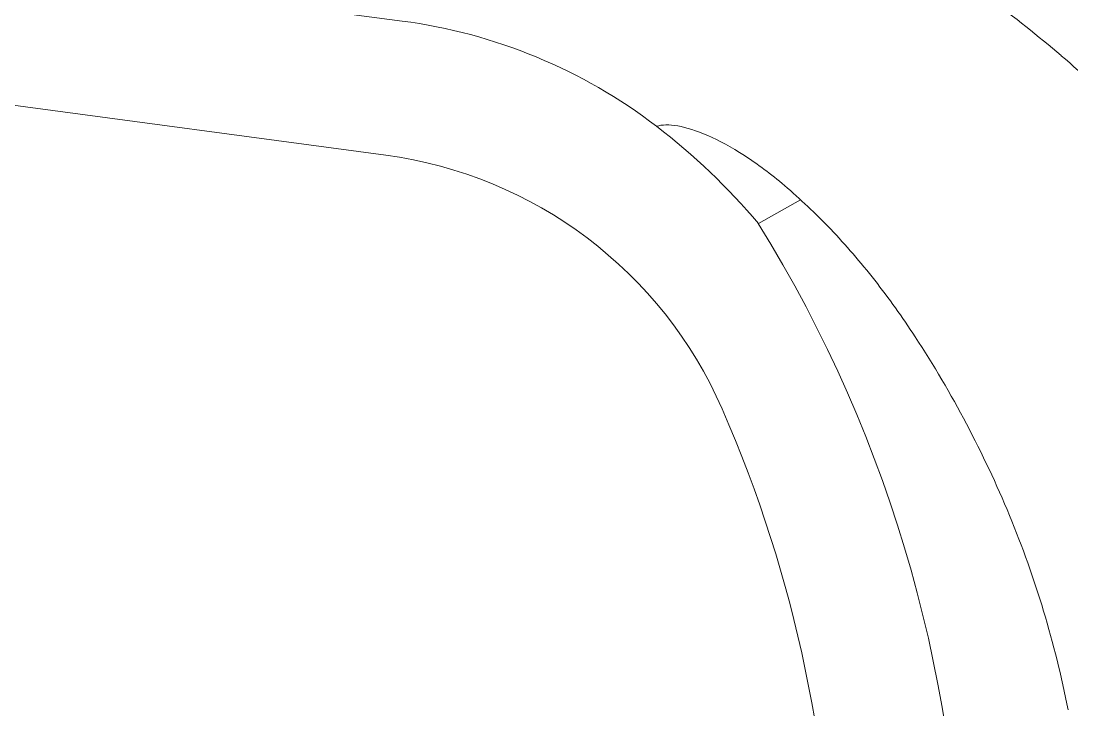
# Model space of a CAD drawing. Header units: millimetres. Extents: x 1680 to 166026, y 35966 to 91121.
# Drawn here: x 75116.6 to 75333.9, y 52359.7 to 52502.2 of the extents above; entities that cross this region are included whole.
import ezdxf

# ---------------------------------------------------------------- set-up
doc = ezdxf.new("R2010")
doc.units = ezdxf.units.MM
doc.layers.add('I-Furn', color=252, linetype='Continuous', lineweight=13)

# ---------------------------------------------------------------- blocks, each defined once
blk = doc.blocks.new('Tailor Chair_Offecct - Tailor Chair_Offecct-319517-mebel yerləşmə planı')
at = {"layer": 'I-Furn'}
for p, q in [((184.36, 142.75), (162.06, -22.91)), ((208.1, 112.5), (189.82, -26.3)), ((147.96, -99.98), (152.81, -108.73))]:
    blk.add_line(p, q, dxfattribs=at)
for centre, radius, start, end in [((80.47, -11.89), 110.29, 322.561, 352.4955), ((59.5, 4.57), 136.96, 310.2368, 322.4264), ((-0.02, 138.96), 281.05, 238.2284, 301.7716)]:
    blk.add_arc(centre, radius, start, end, dxfattribs=at)
for centre, major_axis, ratio, start_param, end_param in [((73.91, -11.06), (88.95, 0), 0.999391, 5.125335, 6.149492), ((0, 157.52), (273.11, 0), 0.999391, 4.299443, 5.125335), ((-210.29, 99.79), (-431.97, 201.92), 0.743519, 2.939079, 2.99149), ((72.86, -155.49), (125.59, 47.05), 0.50749, 5.196569, 5.557448)]:
    blk.add_ellipse(centre, major_axis=major_axis, ratio=ratio, start_param=start_param, end_param=end_param, dxfattribs=at)
for points in [[(168.05, -78.94), (168.41, -80.06), (168.44, -82.98), (166.49, -89.28), (162.31, -97.01), (158.19, -102.58), (155.78, -105.42)], [(155.78, -105.42), (153.03, -108.6), (147.04, -115.02), (136.35, -124.17), (128.59, -129.78), (124.51, -132.41)], [(124.51, -132.41), (118.66, -136.24), (106.66, -143.3), (87.68, -152.23), (67.88, -159.32), (54.24, -162.68), (47.31, -164.04)]]:
    blk.add_open_spline(points, degree=3, dxfattribs=at)

msp = doc.modelspace()

# ---------------------------------------------------------------- block references
at = {"layer": 'I-Furn', "rotation": 90.0000000000001}
msp.add_blockref('Tailor Chair_Offecct - Tailor Chair_Offecct-319517-mebel yerləşmə planı', (75169.09, 52312.4), dxfattribs=at)

doc.saveas('drawing.dxf')
